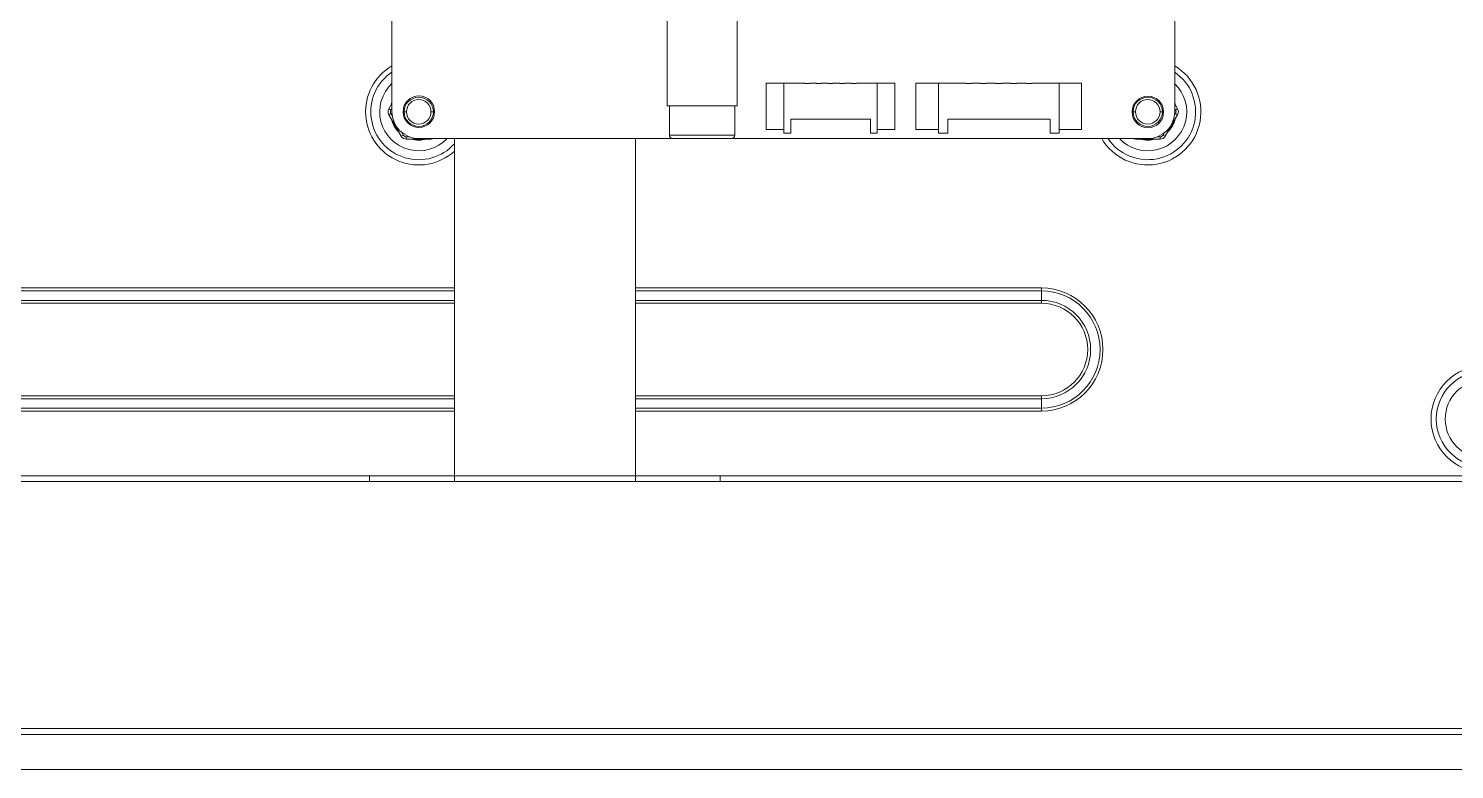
# Model space of a CAD drawing. Header units: millimetres. Extents: x 15833 to 16724, y 29277 to 29907.
# Drawn here: x 16453.7 to 16575.8, y 29552.2 to 29615.7 of the extents above; entities that cross this region are included whole.
import ezdxf

# ---------------------------------------------------------------- set-up
doc = ezdxf.new("R2010")
doc.units = ezdxf.units.MM
doc.layers.add('02___PRT_ALL_AXES', color=7, linetype='Continuous')

msp = doc.modelspace()

# ---------------------------------------------------------------- linework, layer by layer
at = {"linetype": 'Continuous', "lineweight": 0}
for p, q in [((16484.834, 29683.931), (16484.834, 29608.551)), ((16508.378, 29609.044), (16508.378, 29620.244)), ((16514.378, 29620.244), (16514.378, 29609.044)), ((16551.834, 29608.551), (16551.834, 29617.514)), ((16516.871, 29611.003), (16520.165, 29611.003)), ((16516.871, 29607.041), (16516.871, 29611.003)), ((16518.371, 29606.703), (16518.371, 29611.003)), ((16520.165, 29611.003), (16520.165, 29610.953)), ((16520.165, 29610.953), (16520.565, 29610.953)), ((16520.565, 29611.003), (16521.165, 29611.003)), ((16520.565, 29610.953), (16520.565, 29611.003)), ((16521.165, 29611.003), (16521.165, 29610.953)), ((16521.165, 29610.953), (16521.565, 29610.953)), ((16521.565, 29611.003), (16522.165, 29611.003)), ((16521.565, 29610.953), (16521.565, 29611.003)), ((16522.165, 29611.003), (16522.165, 29610.953)), ((16522.165, 29610.953), (16522.565, 29610.953)), ((16522.565, 29611.003), (16523.165, 29611.003)), ((16522.565, 29610.953), (16522.565, 29611.003)), ((16523.165, 29611.003), (16523.165, 29610.953)), ((16523.165, 29610.953), (16523.565, 29610.953)), ((16523.565, 29611.003), (16524.165, 29611.003)), ((16523.565, 29610.953), (16523.565, 29611.003)), ((16524.165, 29611.003), (16524.165, 29610.953)), ((16524.165, 29610.953), (16524.565, 29610.953)), ((16524.565, 29611.003), (16527.871, 29611.003)), ((16524.565, 29610.953), (16524.565, 29611.003)), ((16526.371, 29611.003), (16526.371, 29606.703)), ((16527.871, 29611.003), (16527.871, 29607.041)), ((16529.679, 29611.003), (16533.926, 29611.003)), ((16529.679, 29607.041), (16529.679, 29611.003)), ((16531.613, 29606.703), (16531.613, 29611.003)), ((16533.926, 29611.003), (16533.926, 29610.953)), ((16533.926, 29610.953), (16534.442, 29610.953)), ((16534.442, 29611.003), (16535.216, 29611.003)), ((16534.442, 29610.953), (16534.442, 29611.003)), ((16535.216, 29611.003), (16535.216, 29610.953)), ((16535.216, 29610.953), (16535.731, 29610.953)), ((16535.731, 29611.003), (16536.505, 29611.003)), ((16535.731, 29610.953), (16535.731, 29611.003)), ((16536.505, 29611.003), (16536.505, 29610.953)), ((16536.505, 29610.953), (16537.021, 29610.953)), ((16537.021, 29611.003), (16537.794, 29611.003)), ((16537.021, 29610.953), (16537.021, 29611.003)), ((16537.794, 29611.003), (16537.794, 29610.953)), ((16537.794, 29610.953), (16538.31, 29610.953)), ((16538.31, 29611.003), (16539.084, 29611.003)), ((16538.31, 29610.953), (16538.31, 29611.003)), ((16539.084, 29611.003), (16539.084, 29610.953)), ((16539.084, 29610.953), (16539.6, 29610.953)), ((16539.6, 29611.003), (16543.863, 29611.003)), ((16539.6, 29610.953), (16539.6, 29611.003)), ((16541.929, 29611.003), (16541.929, 29606.703)), ((16543.863, 29611.003), (16543.863, 29607.041)), ((16484.834, 29609.253), (16484.568, 29608.791)), ((16484.741, 29608.691), (16484.568, 29608.791)), ((16484.741, 29608.391), (16484.568, 29608.291)), ((16484.834, 29608.853), (16484.741, 29608.691)), ((16484.741, 29608.391), (16484.867, 29608.174)), ((16485.874, 29608.541), (16486.074, 29608.541)), ((16486.004, 29609.285), (16486.004, 29609.244)), ((16488.374, 29608.541), (16488.174, 29608.541)), ((16514.378, 29609.044), (16508.378, 29609.044)), ((16508.578, 29609.044), (16508.578, 29606.544)), ((16514.178, 29609.044), (16514.178, 29606.544)), ((16548.274, 29608.541), (16548.474, 29608.541)), ((16550.774, 29608.541), (16550.574, 29608.541)), ((16551.807, 29608.219), (16551.906, 29608.391)), ((16552.079, 29608.791), (16551.834, 29609.215)), ((16551.906, 29608.691), (16551.834, 29608.815)), ((16551.906, 29608.691), (16552.079, 29608.791)), ((16551.906, 29608.391), (16552.079, 29608.291)), ((16484.568, 29608.291), (16485.629, 29606.453)), ((16525.787, 29607.915), (16518.987, 29607.915)), ((16518.987, 29607.915), (16518.987, 29606.703)), ((16525.787, 29606.703), (16525.787, 29607.915)), ((16541.176, 29607.915), (16532.408, 29607.915)), ((16532.408, 29607.915), (16532.408, 29606.703)), ((16541.176, 29606.703), (16541.176, 29607.915)), ((16551.018, 29606.453), (16552.079, 29608.291)), ((16485.802, 29606.553), (16485.629, 29606.453)), ((16485.674, 29606.776), (16485.802, 29606.553)), ((16486.062, 29606.403), (16486.317, 29606.403)), ((16486.062, 29606.403), (16486.062, 29606.203)), ((16486.062, 29606.203), (16488.185, 29606.203)), ((16549.534, 29606.251), (16487.134, 29606.251)), ((16488.185, 29606.251), (16488.185, 29606.203)), ((16490.174, 29606.251), (16490.174, 29576.881)), ((16505.674, 29606.251), (16505.674, 29576.881)), ((16514.178, 29606.544), (16508.578, 29606.544)), ((16513.878, 29606.244), (16508.878, 29606.244)), ((16518.371, 29607.041), (16516.871, 29607.041)), ((16518.987, 29606.703), (16518.371, 29606.703)), ((16526.371, 29606.703), (16525.787, 29606.703)), ((16527.871, 29607.041), (16526.371, 29607.041)), ((16531.613, 29607.041), (16529.679, 29607.041)), ((16532.408, 29606.703), (16531.613, 29606.703)), ((16541.929, 29606.703), (16541.176, 29606.703)), ((16543.863, 29607.041), (16541.929, 29607.041)), ((16548.462, 29606.251), (16548.462, 29606.203)), ((16548.462, 29606.203), (16550.585, 29606.203)), ((16550.347, 29606.403), (16550.585, 29606.403)), ((16550.585, 29606.403), (16550.585, 29606.203)), ((16550.845, 29606.553), (16550.957, 29606.748)), ((16550.845, 29606.553), (16551.018, 29606.453)), ((16490.174, 29593.459), (16385.424, 29593.459)), ((16490.174, 29593.209), (16385.424, 29593.209)), ((16540.424, 29593.459), (16505.674, 29593.459)), ((16540.424, 29593.209), (16505.674, 29593.209)), ((16540.424, 29592.152), (16540.424, 29593.459)), ((16490.174, 29592.402), (16385.424, 29592.402)), ((16490.174, 29592.152), (16385.424, 29592.152)), ((16540.424, 29592.402), (16505.674, 29592.402)), ((16540.424, 29592.152), (16505.674, 29592.152)), ((16385.424, 29584.23), (16490.174, 29584.23)), ((16385.424, 29583.98), (16490.174, 29583.98)), ((16505.674, 29584.23), (16540.424, 29584.23)), ((16505.674, 29583.98), (16540.424, 29583.98)), ((16540.424, 29582.923), (16540.424, 29584.23)), ((16385.424, 29583.173), (16490.174, 29583.173)), ((16385.424, 29582.923), (16490.174, 29582.923)), ((16505.674, 29583.173), (16540.424, 29583.173)), ((16505.674, 29582.923), (16540.424, 29582.923)), ((16327.861, 29577.381), (16490.174, 29577.381)), ((16482.924, 29576.881), (16327.861, 29576.881)), ((16482.924, 29576.881), (16482.924, 29577.381)), ((16512.924, 29576.881), (16482.924, 29576.881)), ((16505.674, 29577.381), (16490.174, 29577.381)), ((16505.674, 29577.381), (16595.761, 29577.381)), ((16512.924, 29576.881), (16512.924, 29577.381)), ((16595.761, 29576.881), (16512.924, 29576.881)), ((16595.261, 29555.741), (16328.361, 29555.741)), ((16595.261, 29555.241), (16328.361, 29555.241)), ((16600.924, 29552.241), (16324.924, 29552.241))]:
    msp.add_line(p, q, dxfattribs=at)
for centre, radius in [((16487.124, 29608.541), 1.25), ((16487.124, 29608.541), 1.05), ((16549.524, 29608.541), 1.25), ((16549.524, 29608.541), 1.05), ((16578.324, 29582.241), 4.553), ((16578.324, 29582.241), 4.1), ((16578.324, 29582.241), 3.338)]:
    msp.add_circle(centre, radius, dxfattribs=at)
for centre, radius, start, end in [((16487.124, 29608.541), 4.553, 120.18558, 312.06092), ((16549.524, 29608.541), 4.553, 210.19787, 59.49805), ((16487.124, 29608.541), 4.1, 123.94334, 318.07083), ((16487.124, 29608.541), 3.338, 133.30106, 316.67883), ((16549.524, 29608.541), 4.1, 213.95825, 55.68971), ((16549.524, 29608.541), 3.338, 223.32117, 46.18486), ((16485.001, 29608.541), 0.5, 150, 210), ((16485.001, 29608.541), 0.3, 150, 210), ((16487.124, 29608.541), 2.431, 160.29999, 165.91454), ((16487.134, 29608.551), 2.3, 180, 270), ((16549.534, 29608.551), 2.3, 270, 0), ((16549.524, 29608.541), 2.431, 14.08546, 18.12213), ((16551.646, 29608.541), 0.3, 330, 30), ((16551.646, 29608.541), 0.5, 330, 30), ((16487.124, 29608.541), 2.431, 194.08546, 225.91454), ((16549.524, 29608.541), 2.431, 314.08546, 345.91454), ((16486.062, 29606.703), 0.5, 210, 270), ((16486.062, 29606.703), 0.3, 210, 270), ((16487.124, 29608.541), 2.431, 254.08546, 285.91454), ((16488.185, 29606.703), 0.5, 270, 295.2449), ((16508.878, 29606.544), 0.3, 180, 270), ((16513.878, 29606.544), 0.3, 270, 0), ((16548.462, 29606.703), 0.5, 244.75551, 270), ((16549.524, 29608.541), 2.431, 254.08546, 285.91454), ((16550.585, 29606.703), 0.3, 270, 330), ((16550.585, 29606.703), 0.5, 270, 330), ((16540.424, 29588.191), 5.268, 270, 90), ((16540.424, 29588.191), 5.018, 270, 90), ((16540.424, 29588.191), 4.211, 270, 90), ((16540.424, 29588.191), 3.961, 270, 90)]:
    msp.add_arc(centre, radius, start, end, dxfattribs=at)
at = {"layer": '02___PRT_ALL_AXES', "linetype": 'Continuous', "lineweight": 0}
for centre in [(16487.134, 29608.551), (16549.534, 29608.531)]:
    msp.add_circle(centre, 1.35, dxfattribs=at)

doc.saveas('drawing.dxf')
